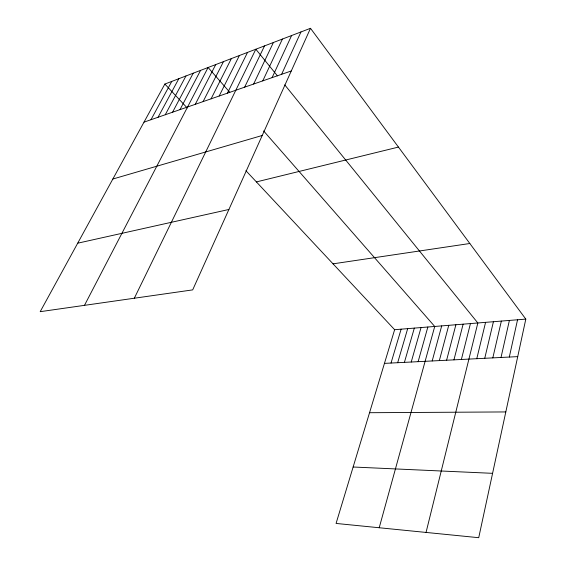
<?xml version="1.0" encoding="UTF-8"?>
<svg xmlns="http://www.w3.org/2000/svg" width="566" height="566" viewBox="0 0 566 566"><rect width="100%" height="100%" fill="white"/><g stroke="black" fill="none" stroke-linecap="round" stroke-linejoin="round"><path stroke-width="0.85" d="M310.501 28.3L192.688 289.884L40.193 311.675L164.862 84.051L310.501 28.3L525.807 319.104L478.723 537.7L336.077 523.437L394.636 329.695L245.913 170.699M509.315 357.047L517.543 319.776M501.016 357.471L509.393 320.434M492.823 357.882L501.356 321.078M484.751 358.292L493.418 321.721M476.777 358.695L485.578 322.351M426.049 532.429L477.846 322.981L284.755 84.886M461.382 359.481L470.438 323.575M453.946 359.856L463.122 324.169M446.602 360.231L455.892 324.75M439.35 360.599L448.753 325.33M432.191 360.959L441.699 325.896M379.213 527.745L434.73 326.462L263.622 130.944M418.132 361.674L427.846 327.014M411.234 362.021L421.047 327.565M404.414 362.367L414.326 328.103M397.679 362.707L407.683 328.641M391.028 363.047L401.124 329.171M281.599 74.323L300.963 31.951M272.09 77.627L291.603 35.531M262.765 80.867L282.413 39.054M253.618 84.044L273.392 42.507M244.639 87.164L264.534 45.896M134.326 298.218L255.832 49.228L277.453 75.886M227.426 93.149L247.533 52.405M219.169 96.015L239.383 55.525M211.068 98.838L231.36 58.595M203.095 101.604L223.478 61.616M195.27 104.328L215.724 64.581M84.483 305.343L208.097 67.503L229.817 92.315M180.002 109.627L200.597 70.368M172.559 112.217L193.218 73.198M165.244 114.756L185.959 75.971M158.048 117.261L178.814 78.709M150.966 119.723L171.781 81.398M143.997 122.143L291.292 70.955M112.846 179.026L262.228 135.479M256.405 181.919L398.443 147.082M77.698 243.196L228.905 209.47M333.034 263.841L469.83 243.5M394.636 329.695L525.807 319.104M384.455 363.379L517.727 356.622M369.548 412.713L505.813 411.935M353.134 467.007L492.59 473.332M164.862 84.051L187.212 107.943"/></g></svg>
